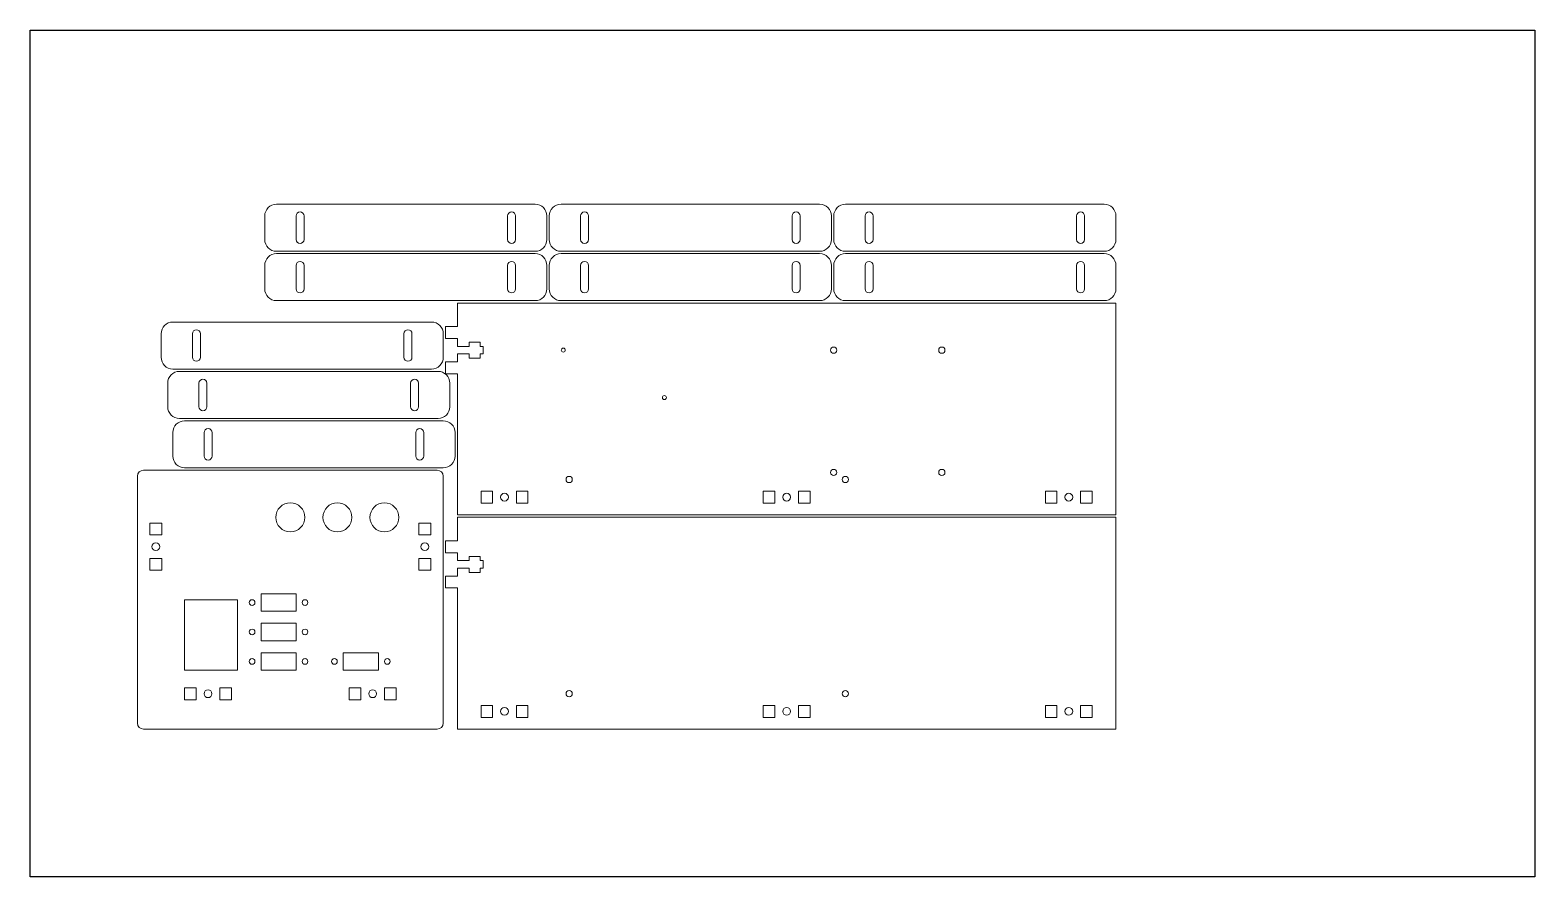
# Model space of a CAD drawing. Header units: inches. Extents: x 0 to 32, y 0 to 18.
import ezdxf

# ---------------------------------------------------------------- set-up
doc = ezdxf.new("R2010")
doc.units = ezdxf.units.IN
doc.header["$MEASUREMENT"] = 0

msp = doc.modelspace()

# ---------------------------------------------------------------- linework, layer by layer
for p, q in [((0, 0), (0, 18)), ((0, 18), (32, 18)), ((32, 18), (32, 0)), ((32, 0), (0, 0))]:
    msp.add_line(p, q)
at = {"color": 7, "linetype": 'Continuous', "lineweight": 15}
for p, q in [((10.74, 14.299), (5.24, 14.299)), ((16.79, 14.299), (11.29, 14.299)), ((22.84, 14.299), (17.34, 14.299)), ((4.99, 14.049), (4.99, 13.549)), ((5.655, 14.049), (5.655, 13.549)), ((5.825, 13.549), (5.825, 14.049)), ((10.155, 14.049), (10.155, 13.549)), ((10.325, 13.549), (10.325, 14.049)), ((10.99, 13.549), (10.99, 14.049)), ((11.04, 14.049), (11.04, 13.549)), ((11.705, 14.049), (11.705, 13.549)), ((11.875, 13.549), (11.875, 14.049)), ((16.205, 14.049), (16.205, 13.549)), ((16.375, 13.549), (16.375, 14.049)), ((17.04, 13.549), (17.04, 14.049)), ((17.09, 14.049), (17.09, 13.549)), ((17.755, 14.049), (17.755, 13.549)), ((17.925, 13.549), (17.925, 14.049)), ((22.255, 14.049), (22.255, 13.549)), ((22.425, 13.549), (22.425, 14.049)), ((23.09, 13.549), (23.09, 14.049)), ((5.24, 13.299), (10.74, 13.299)), ((10.74, 13.249), (5.24, 13.249)), ((11.29, 13.299), (16.79, 13.299)), ((16.79, 13.249), (11.29, 13.249)), ((17.34, 13.299), (22.84, 13.299)), ((22.84, 13.249), (17.34, 13.249)), ((4.99, 12.999), (4.99, 12.499)), ((5.655, 12.999), (5.655, 12.499)), ((5.825, 12.499), (5.825, 12.999)), ((10.155, 12.999), (10.155, 12.499)), ((10.325, 12.499), (10.325, 12.999)), ((10.99, 12.499), (10.99, 12.999)), ((11.04, 12.999), (11.04, 12.499)), ((11.705, 12.999), (11.705, 12.499)), ((11.875, 12.499), (11.875, 12.999)), ((16.205, 12.999), (16.205, 12.499)), ((16.375, 12.499), (16.375, 12.999)), ((17.04, 12.499), (17.04, 12.999)), ((17.09, 12.999), (17.09, 12.499)), ((17.755, 12.999), (17.755, 12.499)), ((17.925, 12.499), (17.925, 12.999)), ((22.255, 12.999), (22.255, 12.499)), ((22.425, 12.499), (22.425, 12.999)), ((23.09, 12.499), (23.09, 12.999)), ((5.24, 12.249), (10.74, 12.249)), ((9.086, 12.199), (9.086, 11.699)), ((23.09, 12.199), (9.086, 12.199)), ((11.29, 12.249), (16.79, 12.249)), ((17.34, 12.249), (22.84, 12.249)), ((23.09, 7.695), (23.09, 12.199)), ((2.786, 11.545), (2.786, 11.045)), ((8.536, 11.795), (3.036, 11.795)), ((3.451, 11.545), (3.451, 11.045)), ((3.621, 11.045), (3.621, 11.545)), ((7.951, 11.545), (7.951, 11.045)), ((8.121, 11.045), (8.121, 11.545)), ((8.786, 11.045), (8.786, 11.545)), ((8.836, 11.445), (8.836, 11.699)), ((8.836, 11.699), (9.086, 11.699)), ((9.086, 11.445), (8.836, 11.445)), ((9.086, 11.445), (9.086, 11.277)), ((9.086, 11.277), (9.34, 11.277)), ((9.34, 11.367), (9.57, 11.367)), ((9.34, 11.277), (9.34, 11.367)), ((9.57, 11.367), (9.57, 11.277)), ((9.57, 11.277), (9.636, 11.277)), ((9.636, 11.277), (9.636, 11.117)), ((8.836, 10.695), (8.836, 10.949)), ((8.836, 10.949), (9.086, 10.949)), ((9.086, 11.117), (9.086, 10.949)), ((9.34, 11.117), (9.086, 11.117)), ((9.34, 11.027), (9.34, 11.117)), ((9.57, 11.027), (9.34, 11.027)), ((9.57, 11.117), (9.57, 11.027)), ((9.636, 11.117), (9.57, 11.117)), ((3.036, 10.795), (8.536, 10.795)), ((8.676, 10.745), (3.176, 10.745)), ((9.086, 10.695), (8.836, 10.695)), ((9.086, 10.695), (9.086, 7.695)), ((2.926, 10.495), (2.926, 9.995)), ((3.591, 10.495), (3.591, 9.995)), ((3.761, 9.995), (3.761, 10.495)), ((8.091, 10.495), (8.091, 9.995)), ((8.261, 9.995), (8.261, 10.495)), ((8.926, 9.995), (8.926, 10.495)), ((3.176, 9.745), (8.676, 9.745)), ((8.786, 9.695), (3.286, 9.695)), ((3.036, 9.445), (3.036, 8.945)), ((3.701, 9.445), (3.701, 8.945)), ((3.871, 8.945), (3.871, 9.445)), ((8.201, 9.445), (8.201, 8.945)), ((8.371, 8.945), (8.371, 9.445)), ((9.036, 8.945), (9.036, 9.445)), ((8.659, 8.645), (2.409, 8.645)), ((3.286, 8.695), (8.786, 8.695)), ((2.282, 8.518), (2.282, 3.268)), ((8.786, 3.268), (8.786, 8.518)), ((9.836, 8.2), (9.59, 8.2)), ((9.59, 8.2), (9.59, 7.944)), ((9.836, 7.944), (9.836, 8.2)), ((10.586, 8.2), (10.34, 8.2)), ((10.34, 8.2), (10.34, 7.944)), ((10.586, 7.944), (10.586, 8.2)), ((15.836, 8.2), (15.59, 8.2)), ((15.59, 8.2), (15.59, 7.944)), ((15.836, 7.944), (15.836, 8.2)), ((16.586, 8.2), (16.34, 8.2)), ((16.34, 8.2), (16.34, 7.944)), ((16.586, 7.944), (16.586, 8.2)), ((21.836, 8.2), (21.59, 8.2)), ((21.59, 8.2), (21.59, 7.944)), ((21.836, 7.944), (21.836, 8.2)), ((22.586, 8.2), (22.34, 8.2)), ((22.34, 8.2), (22.34, 7.944)), ((22.586, 7.944), (22.586, 8.2)), ((9.086, 7.695), (23.09, 7.695)), ((9.59, 7.944), (9.836, 7.944)), ((10.34, 7.944), (10.586, 7.944)), ((15.59, 7.944), (15.836, 7.944)), ((16.34, 7.944), (16.586, 7.944)), ((21.59, 7.944), (21.836, 7.944)), ((22.34, 7.944), (22.586, 7.944)), ((2.802, 7.516), (2.546, 7.516)), ((2.546, 7.516), (2.546, 7.27)), ((2.802, 7.27), (2.802, 7.516)), ((8.266, 7.516), (8.266, 7.27)), ((8.522, 7.516), (8.266, 7.516)), ((8.522, 7.27), (8.522, 7.516)), ((9.086, 7.645), (9.086, 7.145)), ((23.09, 7.645), (9.086, 7.645)), ((23.09, 3.141), (23.09, 7.645)), ((2.546, 7.27), (2.802, 7.27)), ((8.266, 7.27), (8.522, 7.27)), ((8.836, 6.891), (8.836, 7.145)), ((8.836, 7.145), (9.086, 7.145)), ((2.802, 6.766), (2.546, 6.766)), ((2.546, 6.766), (2.546, 6.52)), ((2.802, 6.52), (2.802, 6.766)), ((8.266, 6.766), (8.266, 6.52)), ((8.522, 6.766), (8.266, 6.766)), ((8.522, 6.52), (8.522, 6.766)), ((9.086, 6.891), (8.836, 6.891)), ((9.086, 6.891), (9.086, 6.723)), ((9.086, 6.723), (9.34, 6.723)), ((9.34, 6.813), (9.57, 6.813)), ((9.34, 6.723), (9.34, 6.813)), ((9.57, 6.813), (9.57, 6.723)), ((9.57, 6.723), (9.636, 6.723)), ((9.636, 6.723), (9.636, 6.563)), ((2.546, 6.52), (2.802, 6.52)), ((8.266, 6.52), (8.522, 6.52)), ((9.086, 6.563), (9.086, 6.395)), ((9.34, 6.563), (9.086, 6.563)), ((9.34, 6.473), (9.34, 6.563)), ((9.57, 6.473), (9.34, 6.473)), ((9.57, 6.563), (9.57, 6.473)), ((9.636, 6.563), (9.57, 6.563)), ((8.836, 6.141), (8.836, 6.395)), ((8.836, 6.395), (9.086, 6.395)), ((9.086, 6.141), (8.836, 6.141)), ((9.086, 6.141), (9.086, 3.141)), ((4.407, 5.891), (3.286, 5.891)), ((3.286, 5.891), (3.286, 4.395)), ((4.407, 4.395), (4.407, 5.891)), ((5.657, 6.016), (4.911, 6.016)), ((4.911, 6.016), (4.911, 5.645)), ((5.657, 5.645), (5.657, 6.016)), ((4.911, 5.645), (5.657, 5.645)), ((5.657, 5.391), (4.911, 5.391)), ((4.911, 5.391), (4.911, 5.02)), ((5.657, 5.02), (5.657, 5.391)), ((4.911, 5.02), (5.657, 5.02)), ((5.657, 4.766), (4.911, 4.766)), ((4.911, 4.766), (4.911, 4.395)), ((5.657, 4.395), (5.657, 4.766)), ((7.407, 4.766), (6.661, 4.766)), ((6.661, 4.766), (6.661, 4.395)), ((7.407, 4.395), (7.407, 4.766)), ((3.286, 4.395), (4.407, 4.395)), ((4.911, 4.395), (5.657, 4.395)), ((6.661, 4.395), (7.407, 4.395)), ((3.532, 4.021), (3.286, 4.021)), ((3.286, 4.021), (3.286, 3.765)), ((3.532, 3.765), (3.532, 4.021)), ((4.282, 4.021), (4.036, 4.021)), ((4.036, 4.021), (4.036, 3.765)), ((4.282, 3.765), (4.282, 4.021)), ((7.032, 4.021), (6.786, 4.021)), ((6.786, 4.021), (6.786, 3.765)), ((7.032, 3.765), (7.032, 4.021)), ((7.782, 4.021), (7.536, 4.021)), ((7.536, 4.021), (7.536, 3.765)), ((7.782, 3.765), (7.782, 4.021)), ((3.286, 3.765), (3.532, 3.765)), ((4.036, 3.765), (4.282, 3.765)), ((6.786, 3.765), (7.032, 3.765)), ((7.536, 3.765), (7.782, 3.765)), ((9.836, 3.646), (9.59, 3.646)), ((9.59, 3.646), (9.59, 3.39)), ((9.836, 3.39), (9.836, 3.646)), ((10.586, 3.646), (10.34, 3.646)), ((10.34, 3.646), (10.34, 3.39)), ((10.586, 3.39), (10.586, 3.646)), ((15.836, 3.646), (15.59, 3.646)), ((15.59, 3.646), (15.59, 3.39)), ((15.836, 3.39), (15.836, 3.646)), ((16.586, 3.646), (16.34, 3.646)), ((16.34, 3.646), (16.34, 3.39)), ((16.586, 3.39), (16.586, 3.646)), ((21.836, 3.646), (21.59, 3.646)), ((21.59, 3.646), (21.59, 3.39)), ((21.836, 3.39), (21.836, 3.646)), ((22.586, 3.646), (22.34, 3.646)), ((22.34, 3.646), (22.34, 3.39)), ((22.586, 3.39), (22.586, 3.646)), ((9.59, 3.39), (9.836, 3.39)), ((10.34, 3.39), (10.586, 3.39)), ((15.59, 3.39), (15.836, 3.39)), ((16.34, 3.39), (16.586, 3.39)), ((21.59, 3.39), (21.836, 3.39)), ((22.34, 3.39), (22.586, 3.39)), ((2.409, 3.141), (8.659, 3.141)), ((9.086, 3.141), (23.09, 3.141))]:
    msp.add_line(p, q, dxfattribs=at)
for centre, radius in [((11.338, 11.197), 0.0425), ((17.088, 11.197), 0.066), ((19.388, 11.197), 0.066), ((13.488, 10.189), 0.0425), ((17.088, 8.597), 0.066), ((19.388, 8.597), 0.066), ((11.463, 8.447), 0.066), ((17.338, 8.447), 0.066), ((10.088, 8.072), 0.0828), ((16.088, 8.072), 0.0827), ((22.088, 8.072), 0.0827), ((5.534, 7.643), 0.308), ((6.534, 7.643), 0.308), ((7.534, 7.643), 0.308), ((2.674, 7.018), 0.0828), ((8.394, 7.018), 0.0827), ((4.721, 5.831), 0.0605), ((5.846, 5.831), 0.0605), ((4.721, 5.206), 0.0605), ((5.846, 5.206), 0.0605), ((4.721, 4.581), 0.0605), ((5.846, 4.581), 0.0605), ((6.471, 4.581), 0.0605), ((7.596, 4.581), 0.0605), ((3.784, 3.893), 0.0828), ((7.284, 3.893), 0.0828), ((11.463, 3.893), 0.066), ((17.338, 3.893), 0.066), ((10.088, 3.518), 0.0828), ((16.088, 3.518), 0.0827), ((22.088, 3.518), 0.0827)]:
    msp.add_circle(centre, radius, dxfattribs=at)
for centre, radius, start, end in [((5.24, 14.049), 0.25, 90, 180), ((5.74, 14.049), 0.085, 0, 180), ((10.24, 14.049), 0.085, 0, 180), ((10.74, 14.049), 0.25, 0, 90), ((11.29, 14.049), 0.25, 90, 180), ((11.79, 14.049), 0.085, 0, 180), ((16.29, 14.049), 0.085, 0, 180), ((16.79, 14.049), 0.25, 0, 90), ((17.34, 14.049), 0.25, 90, 180), ((17.84, 14.049), 0.085, 0, 180), ((22.34, 14.049), 0.085, 0, 180), ((22.84, 14.049), 0.25, 0, 90), ((5.24, 13.549), 0.25, 180, 270), ((5.74, 13.549), 0.085, 180, 0), ((10.24, 13.549), 0.085, 180, 0), ((10.74, 13.549), 0.25, 270, 0), ((11.29, 13.549), 0.25, 180, 270), ((11.79, 13.549), 0.085, 180, 0), ((16.29, 13.549), 0.085, 180, 0), ((16.79, 13.549), 0.25, 270, 0), ((17.34, 13.549), 0.25, 180, 270), ((17.84, 13.549), 0.085, 180, 0), ((22.34, 13.549), 0.085, 180, 0), ((22.84, 13.549), 0.25, 270, 0), ((5.24, 12.999), 0.25, 90, 180), ((10.74, 12.999), 0.25, 0, 90), ((11.29, 12.999), 0.25, 90, 180), ((16.79, 12.999), 0.25, 0, 90), ((17.34, 12.999), 0.25, 90, 180), ((22.84, 12.999), 0.25, 0, 90), ((5.74, 12.999), 0.085, 0, 180), ((10.24, 12.999), 0.085, 0, 180), ((11.79, 12.999), 0.085, 0, 180), ((16.29, 12.999), 0.085, 0, 180), ((17.84, 12.999), 0.085, 0, 180), ((22.34, 12.999), 0.085, 0, 180), ((5.24, 12.499), 0.25, 180, 270), ((5.74, 12.499), 0.085, 180, 0), ((10.24, 12.499), 0.085, 180, 0), ((10.74, 12.499), 0.25, 270, 0), ((11.29, 12.499), 0.25, 180, 270), ((11.79, 12.499), 0.085, 180, 0), ((16.29, 12.499), 0.085, 180, 0), ((16.79, 12.499), 0.25, 270, 0), ((17.34, 12.499), 0.25, 180, 270), ((17.84, 12.499), 0.085, 180, 0), ((22.34, 12.499), 0.085, 180, 0), ((22.84, 12.499), 0.25, 270, 0), ((3.036, 11.545), 0.25, 90, 180), ((3.536, 11.545), 0.085, 0, 180), ((8.036, 11.545), 0.085, 0, 180), ((8.536, 11.545), 0.25, 0, 90), ((3.036, 11.045), 0.25, 180, 270), ((3.536, 11.045), 0.085, 180, 0), ((8.036, 11.045), 0.085, 180, 0), ((8.536, 11.045), 0.25, 270, 0), ((3.176, 10.495), 0.25, 90, 180), ((3.676, 10.495), 0.085, 0, 180), ((8.176, 10.495), 0.085, 0, 180), ((8.676, 10.495), 0.25, 0, 90), ((3.176, 9.995), 0.25, 180, 270), ((3.676, 9.995), 0.085, 180, 0), ((8.176, 9.995), 0.085, 180, 0), ((8.676, 9.995), 0.25, 270, 0), ((3.286, 9.445), 0.25, 90, 180), ((8.786, 9.445), 0.25, 0, 90), ((3.786, 9.445), 0.085, 0, 180), ((8.286, 9.445), 0.085, 0, 180), ((2.409, 8.518), 0.127, 90, 180), ((3.286, 8.945), 0.25, 180, 270), ((3.786, 8.945), 0.085, 180, 0), ((8.286, 8.945), 0.085, 180, 0), ((8.659, 8.518), 0.127, 0, 90), ((8.786, 8.945), 0.25, 270, 0), ((2.409, 3.268), 0.127, 180, 270), ((8.659, 3.268), 0.127, 270, 0)]:
    msp.add_arc(centre, radius, start, end, dxfattribs=at)

doc.saveas('drawing.dxf')
